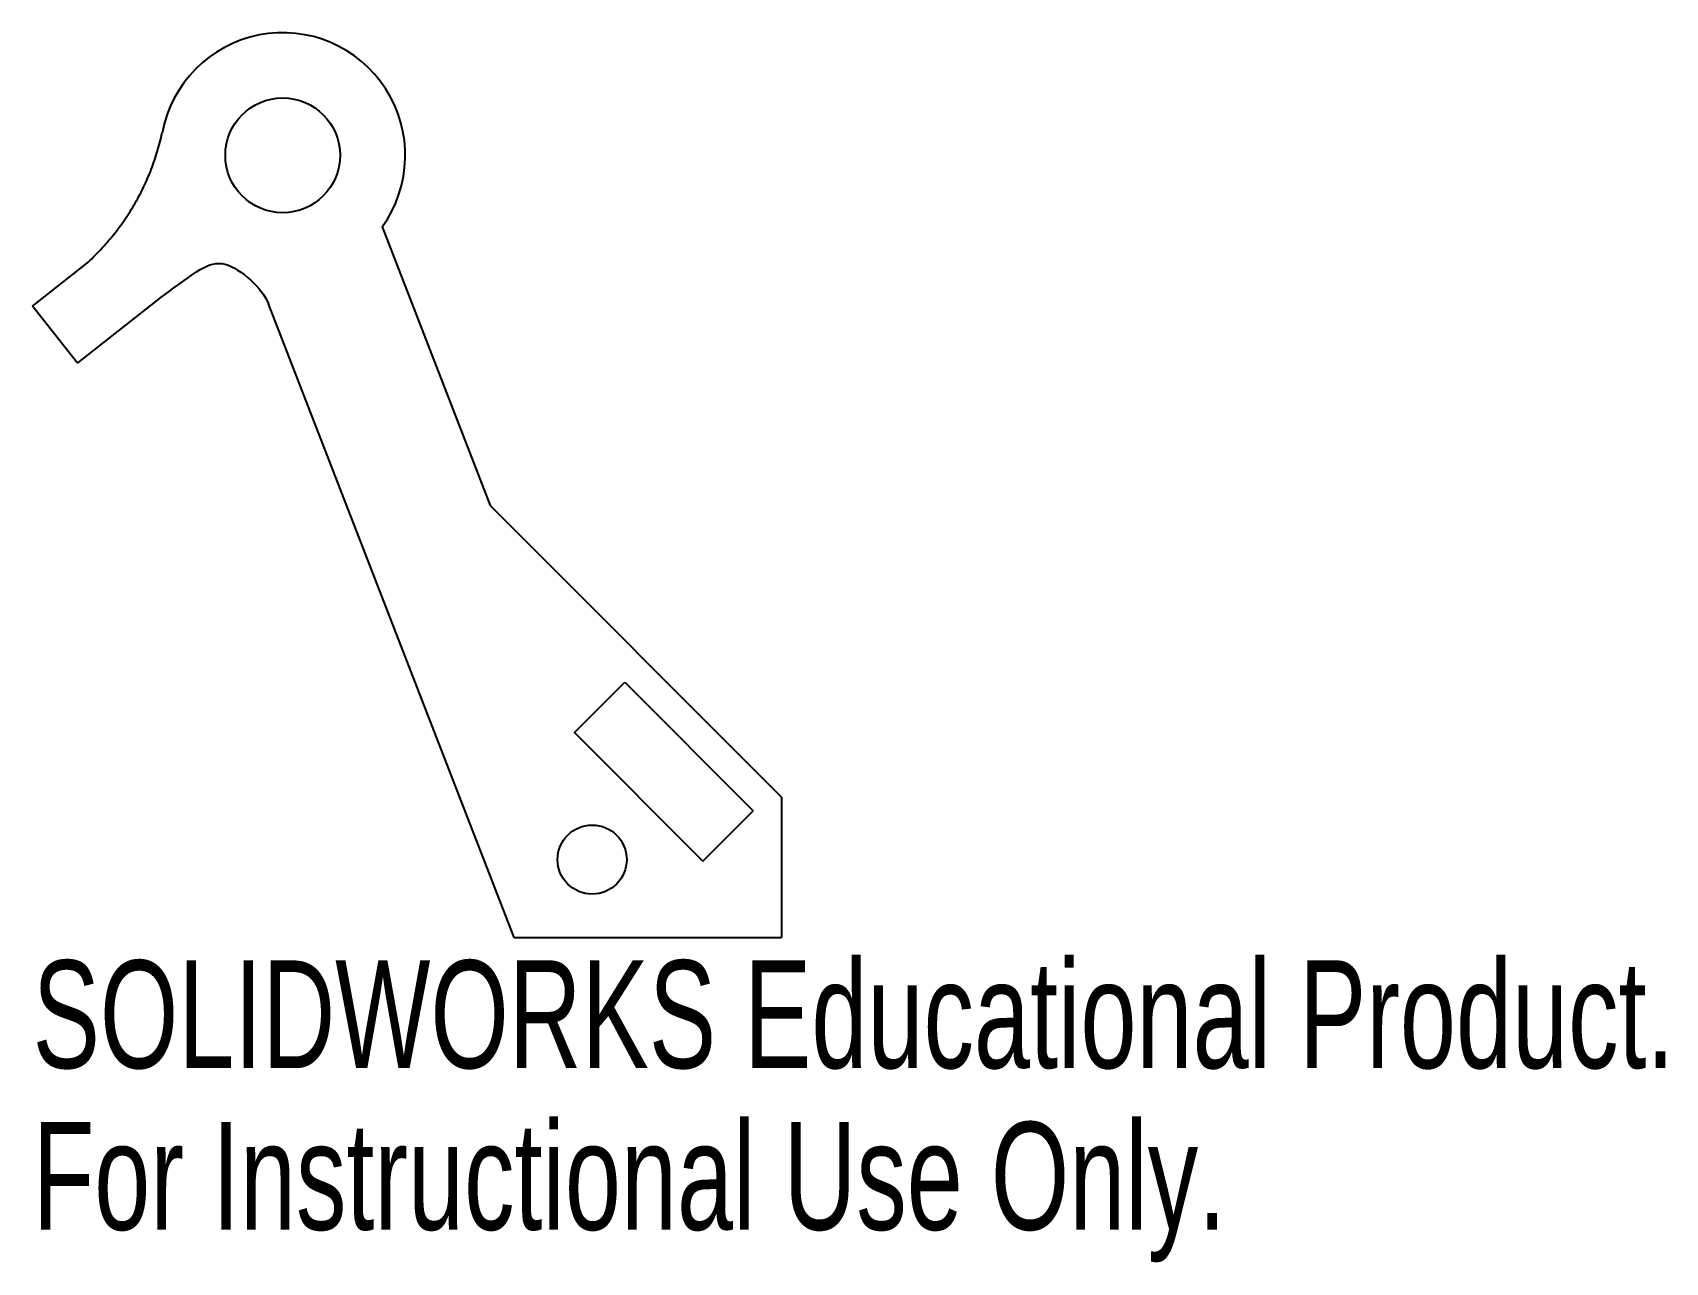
# Model space of a CAD drawing. Header units: millimetres. Extents: x -21.6 to 51.7, y -14.6 to 40.6.
import ezdxf

# ---------------------------------------------------------------- set-up
doc = ezdxf.new("R2010")
doc.units = ezdxf.units.MM
doc.styles.add('SLDTEXTSTYLE0', font='TXT', dxfattribs={"width": 0.7})

msp = doc.modelspace()

# ---------------------------------------------------------------- linework, layer by layer
at = {"color": 7, "linetype": 'Continuous', "lineweight": 25}
for p, q in [((-5.922, 31.87), (-1.081, 19.385)), ((-21.608, 28.322), (-19.206, 30.212)), ((-19.598, 25.768), (-15.802, 28.755)), ((-19.598, 25.768), (-21.608, 28.322)), ((0, 0), (-11.024, 28.429)), ((-1.081, 19.385), (12, 6.304)), ((2.702, 9.192), (4.964, 11.455)), ((4.964, 11.455), (10.727, 5.692)), ((8.464, 3.429), (2.702, 9.192)), ((12, 6.304), (12, 0)), ((8.464, 3.429), (10.727, 5.692)), ((0, 0), (12, 0))]:
    msp.add_line(p, q, dxfattribs=at)
for centre, radius in [((-10.386, 35.083), 2.575), ((3.5, 3.5), 1.55)]:
    msp.add_circle(centre, radius, dxfattribs=at)
msp.add_arc((-10.386, 35.083), 5.5, 324.24969, 169.60087, dxfattribs=at)
msp.add_open_spline([(-19.206, 30.212), (-16.562, 32.655), (-15.796, 36.076)], degree=2, dxfattribs=at)
msp.add_open_spline([(-15.802, 28.755), (-14.251, 29.833), (-13.269, 30.934), (-11.313, 29.13), (-11.024, 28.429)], degree=3, knots=[0, 0, 0, 0, 0.517104, 1, 1, 1, 1], dxfattribs=at)

# ---------------------------------------------------------------- texts
at = {"color": 7, "linetype": 'Continuous', "char_height": 4.83362, "attachment_point": 1, "style": 'SLDTEXTSTYLE0'}
for s, insert in [('SOLIDWORKS Educational Product.', (-21.608, -1.02)), ('For Instructional Use Only.', (-21.608, -8.27))]:
    msp.add_mtext(s, dxfattribs=dict(at, insert=insert))

doc.saveas('drawing.dxf')
